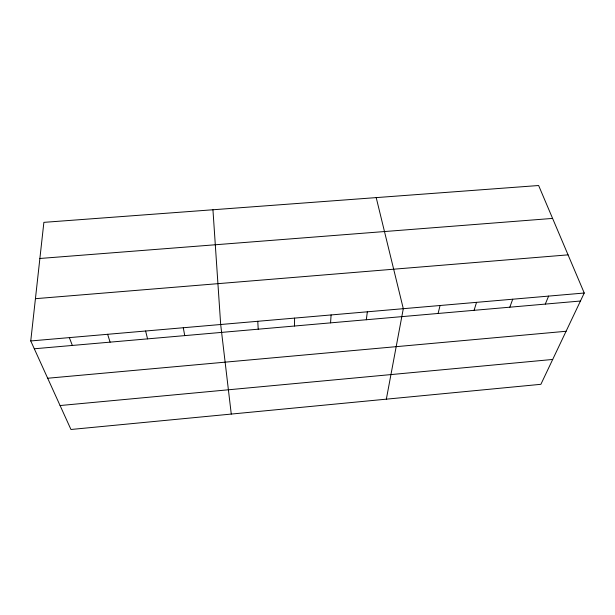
<?xml version="1.0" encoding="UTF-8"?>
<svg xmlns="http://www.w3.org/2000/svg" width="615" height="615" viewBox="0 0 615 615"><rect width="100%" height="100%" fill="white"/><g stroke="black" fill="none" stroke-linecap="round" stroke-linejoin="round"><path stroke-width="0.92" d="M294.524 326.019L294.577 318.109M330.555 322.875L331.101 314.942M30.75 340.956L43.88 222.353L538.632 185.515L584.25 293.017L540.893 384.306L70.956 429.485L30.75 340.956L584.25 293.017M366.317 319.746L367.339 311.805M386.335 399.166L403.302 308.692L376.203 197.607M438.095 313.466L440.063 305.509M474.096 310.321L476.533 302.349M509.82 307.193L512.718 299.213M545.274 304.094L548.626 296.107M60.078 405.539L552.701 359.452M47.686 378.24L566.084 331.27M34.302 348.774L580.452 301.019M35.432 298.682L568.06 254.856M39.883 258.477L552.593 218.41M69.341 337.612L72.355 345.453M107.625 334.299L110.108 342.148M145.609 331.008L147.562 338.873M183.293 327.741L184.731 335.621M231.271 414.072L220.677 324.505L212.944 209.761M257.77 321.291L258.208 329.202"/></g></svg>
